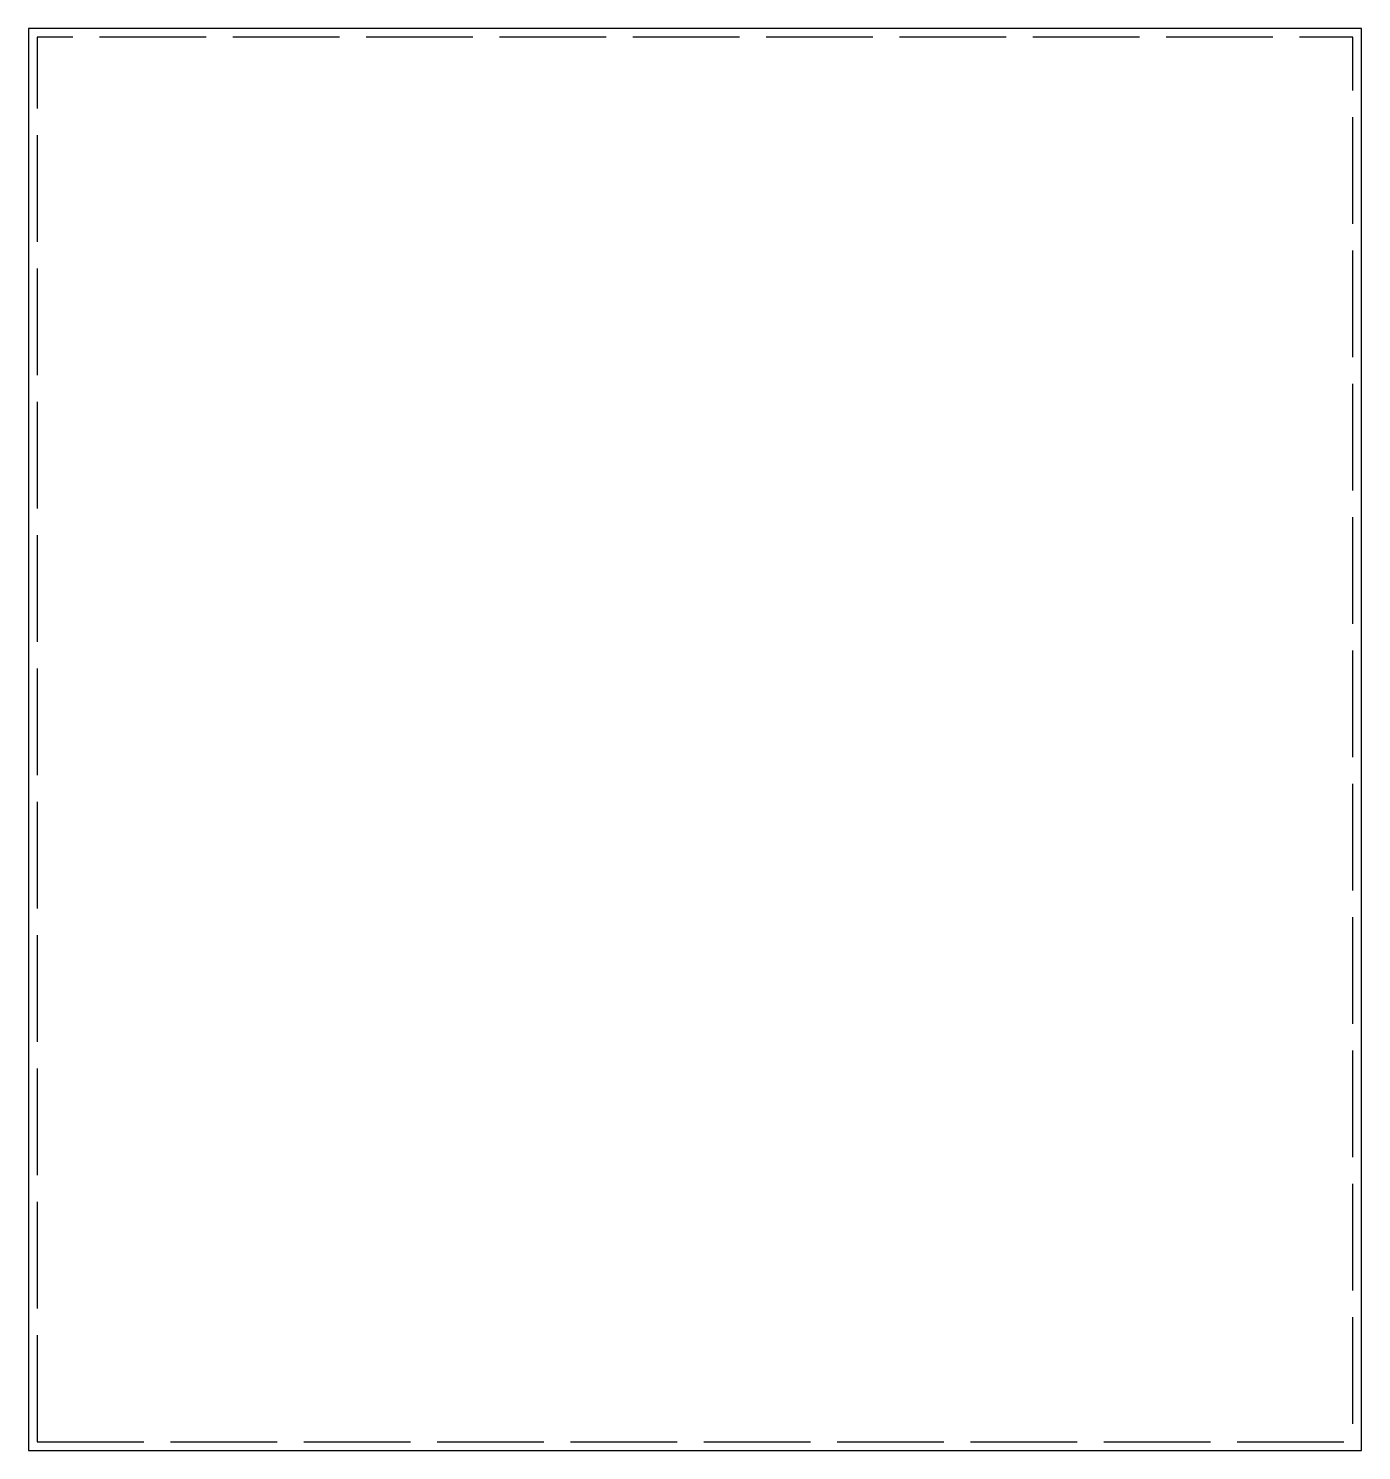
# Model space of a CAD drawing. Header units: millimetres. Extents: x 0 to 150, y 0 to 160.
import ezdxf

# ---------------------------------------------------------------- set-up
doc = ezdxf.new("R2010")
doc.units = ezdxf.units.MM
doc.linetypes.add('ACAD_ISO02W100', pattern=[15, 12, -3])
doc.layers.add('mesa de trabajo y auxiliares', color=7, linetype='Continuous', true_color=0xffffff)

msp = doc.modelspace()

# ---------------------------------------------------------------- linework, layer by layer
at = {"layer": 'mesa de trabajo y auxiliares', "flags": 128}
msp.add_lwpolyline([(0, 0), (150, 0), (150, 160), (0, 160)], close=True, dxfattribs=at)
at = {"layer": 'mesa de trabajo y auxiliares', "linetype": 'ACAD_ISO02W100', "flags": 128}
msp.add_lwpolyline([(1, 1), (149, 1), (149, 159), (1, 159)], close=True, dxfattribs=at)

doc.saveas('drawing.dxf')
